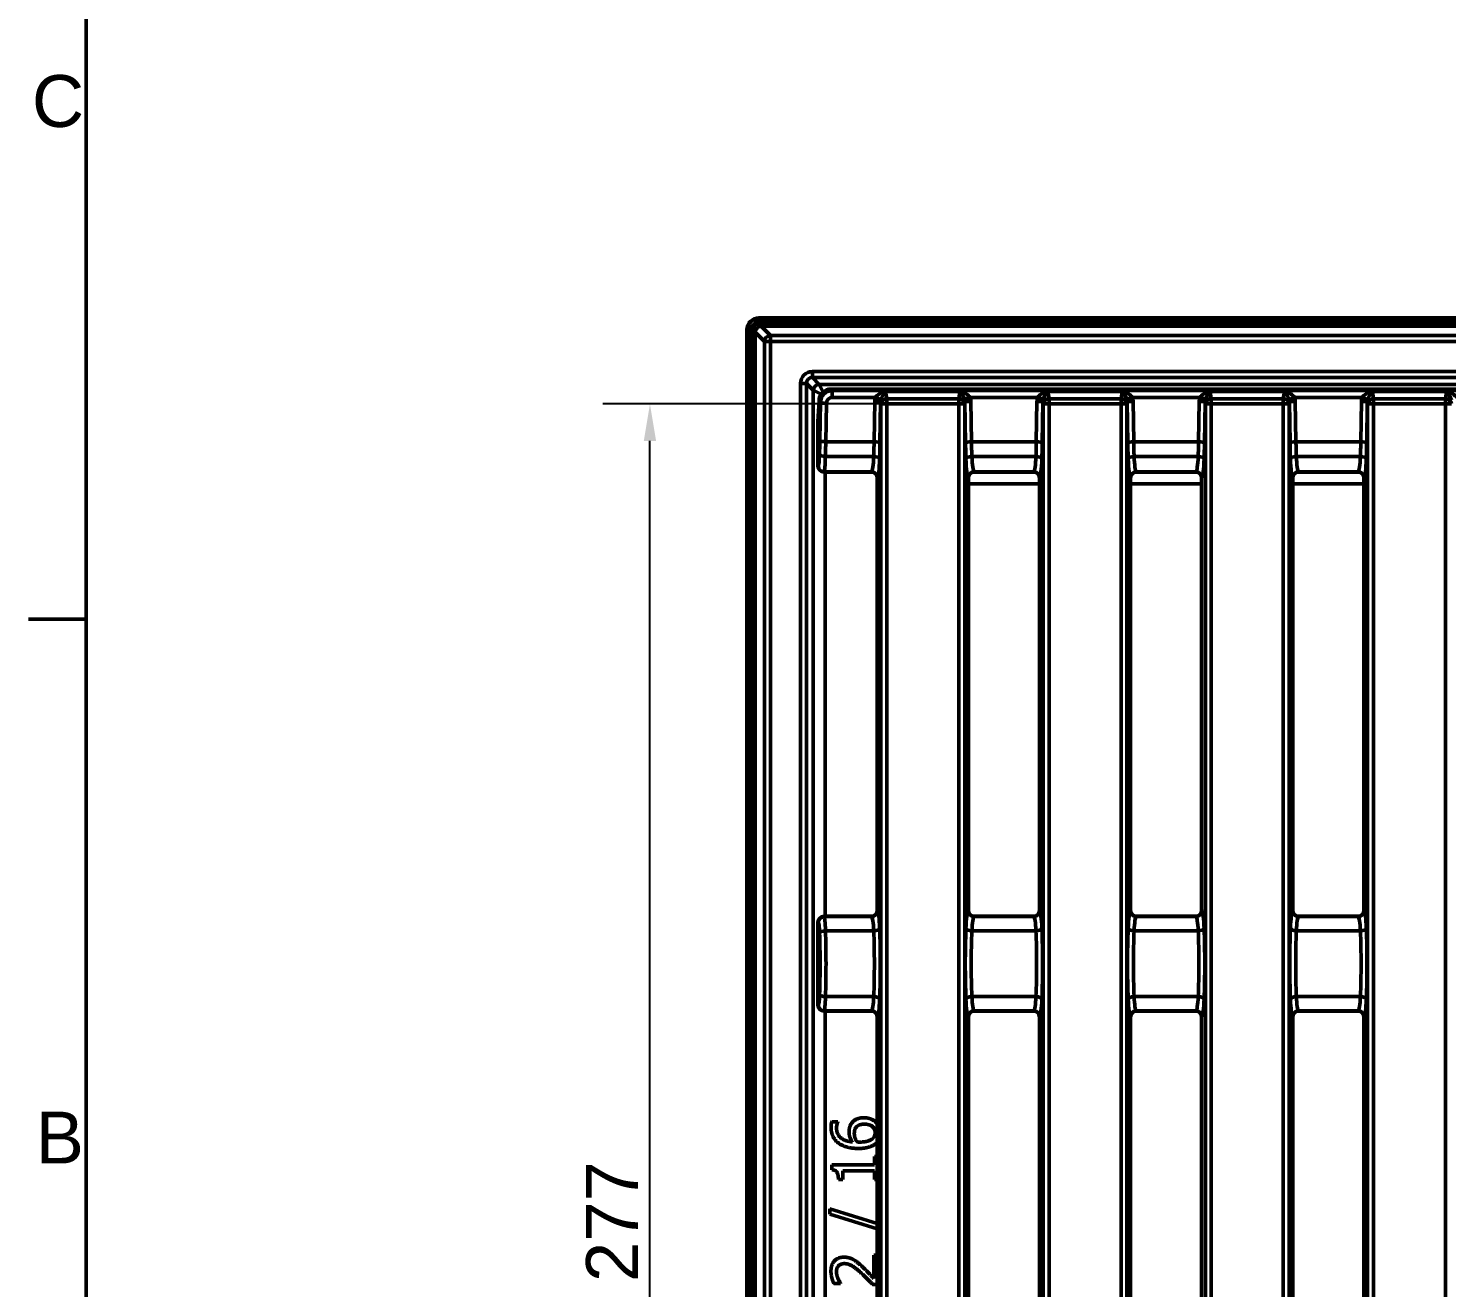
# Model space of a CAD drawing. Header units: millimetres. Extents: x 0 to 1485, y 0 to 1050.
# Drawn here: x 15.3 to 254.8, y 237.2 to 449.7 of the extents above; entities that cross this region are included whole.
import ezdxf

# ---------------------------------------------------------------- set-up
doc = ezdxf.new("R2010")
doc.units = ezdxf.units.MM
doc.header["$LTSCALE"] = 2.5
doc.layers.get('0').update_dxf_attribs({"lineweight": 50})
doc.layers.get('Defpoints').update_dxf_attribs({"lineweight": 50})
for name, color, linetype, lineweight in [('Bemaßungen(DIN)', 7, 'Continuous', 50), ('Rahmen_0', 7, 'Continuous', 50), ('Rahmen_2', 7, 'Continuous', 50), ('Sichtbare Kanten(DIN)', 7, 'Continuous', 50), ('Sichtbare tangentiale Kanten(DIN)', 7, 'Continuous', 50)]:
    doc.layers.add(name, color=color, linetype=linetype, lineweight=lineweight)
doc.styles.add('Aktuell-DINNach Layer', font='arial.ttf')
doc.styles.add('STANDARD-BSI~0', font='arial.ttf')
doc.dimstyles.new('STANDARD-DIN', dxfattribs={"dimscale": 2.5, "dimtxt": 3.5, "dimasz": 2.5, "dimexe": 3.175, "dimexo": 0, "dimgap": 0.8, "dimtad": 1, "dimrnd": 1e-08, "dimtxsty": 'STANDARD-BSI~0', "dimcen": 0.09, "dimdle": 10, "dimclrd": 7, "dimclre": 7, "dimclrt": 7, "dimadec": 0, "dimazin": 2, "dimtfac": 1, "dimtmove": 0, "dimatfit": 3, "dimfxl": 1, "dimtolj": 1, "dimtzin": 0, "dimlwd": 25, "dimlwe": 25, "dimarcsym": 0})

# ---------------------------------------------------------------- blocks, each defined once
blk = doc.blocks.new('Ränder Standardrahmen')
at = {"layer": 'Rahmen_0'}
blk.add_line((10, 140), (6.1, 140), dxfattribs=at)
at = {"layer": 'Rahmen_0', "flags": 128}
blk.add_lwpolyline([(10, 10), (10, 410), (584, 410), (584, 10), (10, 10)], dxfattribs=at)
at = {"layer": 'Rahmen_2', "char_height": 3.5, "attachment_point": 7, "style": 'Aktuell-DINNach Layer'}
for s, insert in [('C', (6.339, 173.191)), ('B', (6.594, 103.25))]:
    blk.add_mtext(s, dxfattribs=dict(at, insert=insert))
blk = doc.blocks.new('*D23')
at = {"layer": 'Bemaßungen(DIN)', "color": 7, "linetype": 'Continuous', "lineweight": 25, "transparency": 16777216}
for p, q in [((160.23, 386.34), (112.29, 386.34)), ((120.23, 115.6), (120.23, 380.09)), ((160.23, 109.35), (112.29, 109.35))]:
    blk.add_line(p, q, dxfattribs=at)
at = {"layer": 'Bemaßungen(DIN)', "color": 7, "linetype": 'Continuous', "transparency": 16777216}
for points in [[(119.19, 380.09), (121.27, 380.09), (120.23, 386.34)], [(119.19, 115.6), (121.27, 115.6), (120.23, 109.35)]]:
    blk.add_solid(points, dxfattribs=at)
at = {"layer": 'Defpoints', "color": 0, "linetype": 'Continuous', "transparency": 16777216}
for p in [(120.23, 386.34), (160.23, 386.34), (160.23, 109.35)]:
    blk.add_point(p, dxfattribs=at)
at = {"layer": 'Bemaßungen(DIN)', "color": 7, "linetype": 'Continuous', "lineweight": 25, "transparency": 16777216, "insert": (109.44, 238.11), "char_height": 8.75, "attachment_point": 1, "rotation": 90, "style": 'STANDARD-BSI~0'}
blk.add_mtext('\\A1;277', dxfattribs=at)

msp = doc.modelspace()

# ---------------------------------------------------------------- linework, layer by layer
at = {"layer": 'Sichtbare Kanten(DIN)'}
for p, q in [((440.614, 400.848), (138.612, 400.848)), ((136.613, 398.85), (136.613, 96.847)), ((280.541, 388.848), (150.78, 388.848)), ((148.788, 386.848), (148.613, 383.384)), ((148.788, 386.848), (148.788, 386.856)), ((148.613, 375.845), (148.613, 383.384)), ((157.617, 374.848), (149.609, 374.848)), ((158.613, 300.845), (158.613, 373.852)), ((174.013, 373.852), (174.013, 300.845)), ((185.017, 374.848), (175.009, 374.848)), ((186.013, 300.845), (186.013, 373.852)), ((201.413, 373.852), (201.413, 300.845)), ((212.417, 374.848), (202.409, 374.848)), ((213.413, 300.845), (213.413, 373.852)), ((228.813, 373.852), (228.813, 300.845)), ((239.817, 374.848), (229.809, 374.848)), ((240.813, 300.845), (240.813, 373.852)), ((174.013, 372.848), (186.013, 372.848)), ((201.413, 372.848), (213.413, 372.848)), ((228.813, 372.848), (240.813, 372.848)), ((157.617, 299.848), (149.609, 299.848)), ((185.017, 299.848), (175.009, 299.848)), ((212.417, 299.848), (202.409, 299.848)), ((239.817, 299.848), (229.809, 299.848)), ((148.613, 284.845), (148.613, 298.852)), ((157.617, 283.848), (149.609, 283.848)), ((158.613, 212.845), (158.613, 282.852)), ((174.013, 282.852), (174.013, 212.845)), ((185.017, 283.848), (175.009, 283.848)), ((186.013, 212.845), (186.013, 282.852)), ((201.413, 282.852), (201.413, 212.845)), ((212.417, 283.848), (202.409, 283.848)), ((213.413, 212.845), (213.413, 282.852)), ((228.813, 282.852), (228.813, 212.845)), ((239.817, 283.848), (229.809, 283.848)), ((240.813, 212.845), (240.813, 282.852)), ((150.93, 265.155), (151.961, 265.155)), ((151.961, 265.155), (151.961, 265.109)), ((158.152, 257.9), (158.152, 259.32)), ((158.152, 259.32), (158.613, 259.32)), ((150.943, 257.07), (150.943, 257.9)), ((150.943, 257.9), (158.152, 257.9)), ((152.791, 256.869), (152.791, 255.417)), ((158.152, 256.869), (152.791, 256.869)), ((158.152, 255.417), (158.152, 256.869)), ((152.791, 255.417), (152.058, 255.417)), ((158.613, 255.417), (158.152, 255.417)), ((150.613, 249.55), (150.613, 250.471)), ((150.613, 250.471), (158.613, 247.989)), ((158.613, 247.079), (150.613, 249.55)), ((158.042, 238.711), (158.042, 242.639)), ((158.042, 242.639), (158.613, 242.639)), ((152.422, 237.874), (151.281, 237.874)), ((152.422, 237.933), (152.422, 237.874)), ((158.613, 237.706), (157.835, 237.706))]:
    msp.add_line(p, q, dxfattribs=at)
for centre, major_axis, ratio, start_param, end_param in [((138.614, 398.847), (-1.416, 1.416), 0.9987828, 5.4983961, 7.0679745), ((150.795, 386.841), (-1.425, 1.425), 0.9924325, 5.5015852, 7.0647854), ((149.617, 375.852), (-0.712, -0.712), 0.9924325, 5.5015852, 7.0647854), ((157.609, 373.845), (0.712, 0.712), 0.9924325, 5.5015852, 7.0647854), ((175.017, 373.845), (-0.712, 0.712), 0.9924325, 5.5015852, 7.0647854), ((185.009, 373.845), (0.712, 0.712), 0.9924325, 5.5015852, 7.0647854), ((202.417, 373.845), (-0.712, 0.712), 0.9924325, 5.5015852, 7.0647854), ((212.409, 373.845), (0.712, 0.712), 0.9924325, 5.5015852, 7.0647854), ((229.817, 373.845), (-0.712, 0.712), 0.9924325, 5.5015852, 7.0647854), ((239.809, 373.845), (0.712, 0.712), 0.9924325, 5.5015852, 7.0647854), ((149.617, 298.845), (-0.712, 0.712), 0.9924325, 5.5015852, 7.0647854), ((157.609, 300.852), (0.712, -0.712), 0.9924325, 5.5015852, 7.0647854), ((175.017, 300.852), (-0.712, -0.712), 0.9924325, 5.5015852, 7.0647854), ((185.009, 300.852), (0.712, -0.712), 0.9924325, 5.5015852, 7.0647854), ((202.417, 300.852), (-0.712, -0.712), 0.9924325, 5.5015852, 7.0647854), ((212.409, 300.852), (0.712, -0.712), 0.9924325, 5.5015852, 7.0647854), ((229.817, 300.852), (-0.712, -0.712), 0.9924325, 5.5015852, 7.0647854), ((239.809, 300.852), (0.712, -0.712), 0.9924325, 5.5015852, 7.0647854), ((149.617, 284.852), (-0.712, -0.712), 0.9924325, 5.5015852, 7.0647854), ((157.609, 282.845), (0.712, 0.712), 0.9924325, 5.5015852, 7.0647854), ((175.017, 282.845), (-0.712, 0.712), 0.9924325, 5.5015852, 7.0647854), ((185.009, 282.845), (0.712, 0.712), 0.9924325, 5.5015852, 7.0647854), ((202.417, 282.845), (-0.712, 0.712), 0.9924325, 5.5015852, 7.0647854), ((212.409, 282.845), (0.712, 0.712), 0.9924325, 5.5015852, 7.0647854), ((229.817, 282.845), (-0.712, 0.712), 0.9924325, 5.5015852, 7.0647854), ((239.809, 282.845), (0.712, 0.712), 0.9924325, 5.5015852, 7.0647854)]:
    msp.add_ellipse(centre, major_axis=major_axis, ratio=ratio, start_param=start_param, end_param=end_param, dxfattribs=at)
for points in [[(150.82, 264.247), (150.82, 264.513), (150.872, 264.98), (150.93, 265.155)], [(152.11, 261.537), (151.501, 261.972), (150.82, 263.346), (150.82, 264.247)], [(151.961, 265.109), (151.883, 264.96), (151.747, 264.416), (151.747, 264.104)], [(151.747, 264.104), (151.747, 263.106), (153.096, 261.881), (154.418, 261.764)], [(153.861, 263.43), (153.861, 263.897), (154.049, 264.597), (154.334, 264.98)], [(154.334, 264.98), (154.665, 265.42), (155.689, 265.848), (156.376, 265.848)], [(155.028, 264.215), (154.859, 264.001), (154.749, 263.469), (154.749, 263.19)], [(156.422, 264.759), (155.929, 264.759), (155.261, 264.5), (155.028, 264.215)], [(156.376, 265.848), (156.992, 265.848), (158.036, 265.44), (158.386, 265.096)], [(158.263, 263.314), (158.263, 263.962), (157.342, 264.759), (156.422, 264.759)], [(158.386, 265.096), (158.509, 264.977), (158.613, 264.848)], [(155.456, 260.662), (154.412, 260.662), (152.733, 261.09), (152.11, 261.537)], [(154.418, 261.764), (154.152, 262.147), (153.861, 262.95), (153.861, 263.43)], [(154.749, 263.19), (154.749, 262.814), (154.976, 262.108), (155.19, 261.764)], [(155.19, 261.764), (155.306, 261.758), (155.527, 261.745), (155.695, 261.745)], [(158.412, 261.544), (157.977, 261.129), (156.519, 260.662), (155.456, 260.662)], [(155.695, 261.745), (156.525, 261.745), (157.543, 262.069), (157.809, 262.315)], [(157.809, 262.315), (158.062, 262.542), (158.263, 263.035), (158.263, 263.314)], [(158.613, 261.755), (158.52, 261.645), (158.412, 261.544)], [(152.058, 255.417), (152.058, 256.241), (151.592, 257.019), (150.943, 257.07)], [(150.801, 239.923), (150.801, 241.044), (151.987, 242.309), (152.999, 242.309)], [(152.999, 242.309), (153.472, 242.309), (154.263, 242.088), (154.6, 241.894)], [(151.281, 237.874), (151.118, 238.205), (150.801, 239.391), (150.801, 239.923)], [(152.052, 240.824), (151.89, 240.636), (151.728, 240.143), (151.728, 239.845)], [(151.728, 239.845), (151.728, 239.56), (151.87, 238.976), (151.981, 238.711)], [(153.057, 241.22), (152.72, 241.22), (152.214, 241.012), (152.052, 240.824)], [(155.909, 239.638), (154.905, 240.552), (153.699, 241.22), (153.057, 241.22)], [(154.6, 241.894), (154.95, 241.699), (155.637, 241.135), (155.968, 240.824)], [(157.835, 237.706), (157.336, 238.237), (156.409, 239.184), (155.909, 239.638)], [(155.968, 240.824), (156.519, 240.318), (157.699, 239.08), (158.042, 238.711)], [(151.981, 238.711), (152.071, 238.484), (152.331, 238.062), (152.422, 237.933)]]:
    msp.add_open_spline(points, degree=2, dxfattribs=at)
at = {"layer": 'Sichtbare tangentiale Kanten(DIN)'}
for p, q in [((138.569, 399.892), (138.288, 400.173)), ((138.697, 400.763), (138.612, 400.848)), ((138.697, 400.763), (138.697, 400.264)), ((440.529, 400.763), (138.697, 400.763)), ((138.697, 400.264), (440.529, 400.264)), ((136.613, 398.85), (136.698, 398.764)), ((136.698, 398.764), (137.198, 398.764)), ((136.698, 398.764), (136.698, 96.933)), ((137.198, 96.933), (137.198, 398.764)), ((137.288, 399.173), (137.569, 398.892)), ((137.517, 398.445), (137.517, 97.252)), ((138.017, 398.445), (137.517, 398.445)), ((138.017, 97.252), (138.017, 398.445)), ((138.017, 398.445), (139.579, 396.883)), ((440.21, 399.944), (139.016, 399.944)), ((139.016, 399.944), (139.016, 399.444)), ((139.016, 399.444), (440.21, 399.444)), ((140.578, 397.882), (139.016, 399.444)), ((438.647, 397.882), (140.578, 397.882)), ((140.578, 397.882), (140.578, 396.883)), ((140.578, 396.883), (139.579, 396.883)), ((139.579, 396.883), (139.579, 98.814)), ((140.578, 396.883), (438.647, 396.883)), ((140.578, 98.814), (140.578, 396.883)), ((147.661, 391.797), (285.529, 391.797)), ((147.661, 390.799), (147.661, 391.797)), ((147.661, 390.799), (283.531, 390.799)), ((148.822, 389.637), (147.661, 390.799)), ((145.664, 389.8), (145.664, 105.897)), ((145.664, 389.8), (146.662, 389.8)), ((146.662, 389.8), (147.824, 388.639)), ((146.662, 105.897), (146.662, 389.8)), ((147.824, 388.639), (149.136, 387.983)), ((147.824, 388.639), (147.824, 107.058)), ((149.464, 388.354), (148.822, 389.637)), ((277.244, 389.637), (148.822, 389.637)), ((151.035, 388.594), (150.78, 388.848)), ((279.76, 388.594), (151.035, 388.594)), ((151.035, 388.594), (151.035, 387.424)), ((172.587, 388.463), (160.039, 388.463)), ((160.229, 387.208), (160.039, 388.463)), ((172.587, 388.463), (172.397, 387.208)), ((199.987, 388.463), (187.439, 388.463)), ((187.629, 387.208), (187.439, 388.463)), ((199.987, 388.463), (199.797, 387.208)), ((227.387, 388.463), (214.839, 388.463)), ((215.029, 387.208), (214.839, 388.463)), ((227.387, 388.463), (227.197, 387.208)), ((254.787, 388.463), (242.239, 388.463)), ((242.429, 387.208), (242.239, 388.463)), ((254.787, 388.463), (254.597, 387.208)), ((148.788, 386.856), (149.027, 386.616)), ((149.027, 386.616), (148.927, 380.133)), ((149.924, 379.959), (150.024, 386.443)), ((158.296, 387.424), (151.035, 387.424)), ((158.194, 386.798), (158.088, 379.959)), ((159.085, 379.785), (159.19, 386.624)), ((159.19, 386.624), (159.233, 386.342)), ((160.229, 386.342), (159.233, 386.342)), ((159.233, 386.342), (159.233, 109.355)), ((172.397, 387.208), (160.229, 387.208)), ((160.229, 386.342), (160.229, 387.208)), ((160.229, 386.342), (172.397, 386.342)), ((160.229, 109.355), (160.229, 386.342)), ((172.397, 387.208), (172.397, 386.342)), ((173.393, 386.342), (172.397, 386.342)), ((172.397, 386.342), (172.397, 109.355)), ((173.393, 386.342), (173.436, 386.624)), ((173.393, 109.355), (173.393, 386.342)), ((173.436, 386.624), (173.541, 379.785)), ((185.696, 387.424), (174.329, 387.424)), ((174.537, 379.959), (174.432, 386.798)), ((185.594, 386.798), (185.488, 379.959)), ((186.485, 379.785), (186.59, 386.624)), ((186.59, 386.624), (186.633, 386.342)), ((186.633, 386.342), (186.633, 109.355)), ((187.629, 386.342), (186.633, 386.342)), ((199.797, 387.208), (187.629, 387.208)), ((187.629, 386.342), (187.629, 387.208)), ((187.629, 109.355), (187.629, 386.342)), ((187.629, 386.342), (199.797, 386.342)), ((199.797, 387.208), (199.797, 386.342)), ((199.797, 386.342), (199.797, 109.355)), ((200.793, 386.342), (199.797, 386.342)), ((200.793, 386.342), (200.836, 386.624)), ((200.793, 109.355), (200.793, 386.342)), ((200.836, 386.624), (200.941, 379.785)), ((213.096, 387.424), (201.729, 387.424)), ((201.937, 379.959), (201.832, 386.798)), ((212.994, 386.798), (212.888, 379.959)), ((213.885, 379.785), (213.99, 386.624)), ((213.99, 386.624), (214.033, 386.342)), ((214.033, 386.342), (214.033, 109.355)), ((215.029, 386.342), (214.033, 386.342)), ((227.197, 387.208), (215.029, 387.208)), ((215.029, 386.342), (215.029, 387.208)), ((215.029, 109.355), (215.029, 386.342)), ((215.029, 386.342), (227.197, 386.342)), ((227.197, 387.208), (227.197, 386.342)), ((227.197, 386.342), (227.197, 109.355)), ((228.193, 386.342), (227.197, 386.342)), ((228.193, 386.342), (228.236, 386.624)), ((228.193, 109.355), (228.193, 386.342)), ((228.236, 386.624), (228.341, 379.785)), ((240.496, 387.424), (229.129, 387.424)), ((229.337, 379.959), (229.232, 386.798)), ((240.394, 386.798), (240.288, 379.959)), ((241.285, 379.785), (241.39, 386.624)), ((241.39, 386.624), (241.433, 386.342)), ((241.433, 386.342), (241.433, 109.355)), ((242.429, 386.342), (241.433, 386.342)), ((254.597, 387.208), (242.429, 387.208)), ((242.429, 386.342), (242.429, 387.208)), ((242.429, 109.355), (242.429, 386.342)), ((242.429, 386.342), (254.597, 386.342)), ((254.597, 387.208), (254.597, 386.342)), ((254.597, 386.342), (254.597, 109.355)), ((255.593, 386.342), (254.597, 386.342)), ((158.088, 379.959), (149.924, 379.959)), ((185.488, 379.959), (174.537, 379.959)), ((212.888, 379.959), (201.937, 379.959)), ((240.288, 379.959), (229.337, 379.959)), ((158.024, 377.461), (149.868, 377.461)), ((185.424, 377.461), (174.601, 377.461)), ((212.824, 377.461), (202.001, 377.461)), ((240.224, 377.461), (229.401, 377.461)), ((148.649, 375.881), (148.613, 375.845)), ((149.609, 374.848), (149.645, 374.885)), ((149.645, 374.885), (157.653, 374.885)), ((149.821, 299.848), (149.821, 374.848)), ((157.653, 374.885), (157.617, 374.848)), ((158.613, 373.852), (158.649, 373.889)), ((173.976, 373.889), (174.013, 373.852)), ((174.973, 374.885), (185.053, 374.885)), ((175.009, 374.848), (174.973, 374.885)), ((185.053, 374.885), (185.017, 374.848)), ((186.013, 373.852), (186.049, 373.889)), ((201.376, 373.889), (201.413, 373.852)), ((202.373, 374.885), (212.453, 374.885)), ((202.409, 374.848), (202.373, 374.885)), ((212.453, 374.885), (212.417, 374.848)), ((213.413, 373.852), (213.449, 373.889)), ((228.776, 373.889), (228.813, 373.852)), ((229.773, 374.885), (239.853, 374.885)), ((229.809, 374.848), (229.773, 374.885)), ((239.853, 374.885), (239.817, 374.848)), ((240.813, 373.852), (240.849, 373.889)), ((149.655, 299.802), (149.609, 299.848)), ((157.663, 299.802), (149.655, 299.802)), ((157.617, 299.848), (157.663, 299.802)), ((158.659, 300.798), (158.613, 300.845)), ((174.013, 300.845), (173.967, 300.798)), ((174.963, 299.802), (175.009, 299.848)), ((185.063, 299.802), (174.963, 299.802)), ((185.017, 299.848), (185.063, 299.802)), ((186.059, 300.798), (186.013, 300.845)), ((201.413, 300.845), (201.367, 300.798)), ((202.363, 299.802), (202.409, 299.848)), ((212.463, 299.802), (202.363, 299.802)), ((212.417, 299.848), (212.463, 299.802)), ((213.459, 300.798), (213.413, 300.845)), ((228.813, 300.845), (228.767, 300.798)), ((229.763, 299.802), (229.809, 299.848)), ((239.863, 299.802), (229.763, 299.802)), ((239.817, 299.848), (239.863, 299.802)), ((240.859, 300.798), (240.813, 300.845)), ((148.613, 298.852), (148.659, 298.806)), ((149.873, 297.405), (158.026, 297.405)), ((174.599, 297.405), (185.426, 297.405)), ((201.999, 297.405), (212.826, 297.405)), ((229.399, 297.405), (240.226, 297.405)), ((158.026, 286.292), (149.873, 286.292)), ((185.426, 286.292), (174.599, 286.292)), ((212.826, 286.292), (201.999, 286.292)), ((240.226, 286.292), (229.399, 286.292)), ((148.659, 284.891), (148.613, 284.845)), ((149.609, 283.848), (149.655, 283.894)), ((149.655, 283.894), (157.663, 283.894)), ((149.821, 211.848), (149.821, 283.848)), ((157.663, 283.894), (157.617, 283.848)), ((158.613, 282.852), (158.659, 282.898)), ((173.967, 282.898), (174.013, 282.852)), ((174.963, 283.894), (185.063, 283.894)), ((175.009, 283.848), (174.963, 283.894)), ((185.063, 283.894), (185.017, 283.848)), ((186.013, 282.852), (186.059, 282.898)), ((201.367, 282.898), (201.413, 282.852)), ((202.363, 283.894), (212.463, 283.894)), ((202.409, 283.848), (202.363, 283.894)), ((212.463, 283.894), (212.417, 283.848)), ((213.413, 282.852), (213.459, 282.898)), ((228.767, 282.898), (228.813, 282.852)), ((229.763, 283.894), (239.863, 283.894)), ((229.809, 283.848), (229.763, 283.894)), ((239.863, 283.894), (239.817, 283.848)), ((240.813, 282.852), (240.859, 282.898))]:
    msp.add_line(p, q, dxfattribs=at)
for centre, major_axis, ratio, start_param, end_param in [((138.678, 398.784), (-1.414, -1.414), 0.9830815, 4.3510219, 5.0737561), ((138.678, 398.784), (1.414, 1.414), 0.6726723, 1.2094292, 1.9321635), ((138.719, 398.742), (-0.78, 1.869), 0.9856199, 5.8933316, 6.3167536), ((138.288, 399.673), (-0.421, 0.907), 0.236339, 5.183037, 6.2356826), ((138.719, 399.242), (-0.411, 0.94), 0.9707671, 5.8815192, 6.3049413), ((138.719, 398.742), (-1.869, 0.78), 0.9856199, 6.249617, 6.6730391), ((137.788, 399.173), (-0.907, 0.421), 0.236339, 0.0475027, 1.1001483), ((138.219, 398.742), (-0.94, 0.411), 0.9707671, 6.2614293, 6.6848514), ((139.56, 398.401), (-1.88, 0.823), 0.9707671, 0.1758668, 0.4016661), ((137.069, 398.892), (0.973, -0.229), 0.1312655, 0.0421951, 1.0625193), ((139.06, 398.401), (-0.96, 0.434), 0.9421931, 0.1777534, 0.4035527), ((139.06, 397.901), (-0.823, 1.88), 0.9707671, 5.8815192, 6.1073185), ((138.569, 400.392), (0.229, -0.973), 0.1312655, 5.2206661, 6.2409902), ((139.06, 398.401), (-0.434, 0.96), 0.9421931, 5.8796326, 6.1054319), ((140.578, 396.883), (-0.707, -0.707), 0.9987828, 3.9275998, 5.4971782), ((147.667, 389.795), (-1.418, 1.418), 0.9972647, 5.4991567, 7.0672139), ((147.667, 389.795), (-0.713, 0.713), 0.9918461, 5.4991567, 7.0672139), ((148.822, 388.639), (-0.707, -0.707), 0.9972647, 3.9283603, 5.4964176), ((151.027, 386.609), (1.851, 0.765), 0.9892538, 1.1790341, 2.7422343), ((160.039, 387.597), (-1.835, -0.619), 0.4281472, 4.5690668, 5.7907972), ((160.039, 387.597), (0.737, 1.269), 0.3444634, 1.0353845, 2.257115), ((172.587, 387.597), (1.835, -0.619), 0.4281472, 0.4923881, 1.7141186), ((172.587, 387.597), (0.737, -1.269), 0.3444634, 0.8844777, 2.1062081), ((187.439, 387.597), (-1.835, -0.619), 0.4281472, 4.5690668, 5.7907972), ((187.439, 387.597), (0.737, 1.269), 0.3444634, 1.0353845, 2.257115), ((199.987, 387.597), (1.835, -0.619), 0.4281472, 0.4923881, 1.7141186), ((199.987, 387.597), (0.737, -1.269), 0.3444634, 0.8844777, 2.1062081), ((214.839, 387.597), (-1.835, -0.619), 0.4281472, 4.5690668, 5.7907972), ((214.839, 387.597), (0.737, 1.269), 0.3444634, 1.0353845, 2.257115), ((227.387, 387.597), (1.835, -0.619), 0.4281472, 0.4923881, 1.7141186), ((227.387, 387.597), (0.737, -1.269), 0.3444634, 0.8844777, 2.1062081), ((242.239, 387.597), (-1.835, -0.619), 0.4281472, 4.5690668, 5.7907972), ((242.239, 387.597), (0.737, 1.269), 0.3444634, 1.0353845, 2.257115), ((254.787, 387.597), (1.835, -0.619), 0.4281472, 0.4923881, 1.7141186), ((254.787, 387.597), (0.737, -1.269), 0.3444634, 0.8844777, 2.1062081), ((150.024, 386.616), (-1, 0.015), 0.1736281, 0.0886159, 1.5734748), ((151.027, 386.435), (-0.978, -0.229), 0.9830552, 4.4782712, 6.0414713), ((160.2, 386.707), (-0.583, 2.021), 0.9497131, 0.9542681, 1.2597422), ((158.194, 386.624), (1, -0.015), 0.1736281, 0.0886159, 1.5734748), ((158.296, 387.25), (0.952, -0.306), 0.1655261, 0.2379853, 1.6240417), ((160.2, 386.533), (-0.249, 1.214), 0.8062613, 1.0269143, 1.3323885), ((160.229, 386.342), (-0.989, -0.15), 0.8635503, 4.5822704, 6.1094751), ((172.397, 386.342), (0.989, -0.15), 0.8635503, 0.1737103, 1.7009149), ((174.329, 387.25), (-0.952, -0.306), 0.1655261, 4.6591436, 6.0452), ((172.426, 386.533), (0.249, 1.214), 0.8062613, 4.9507968, 5.256271), ((174.432, 386.624), (-1, -0.015), 0.1736281, 4.7097105, 6.1945694), ((172.426, 386.707), (0.583, 2.021), 0.9497131, 5.0234431, 5.3289173), ((187.6, 386.707), (-0.583, 2.021), 0.9497131, 0.9542681, 1.2597422), ((185.594, 386.624), (1, -0.015), 0.1736281, 0.0886159, 1.5734748), ((185.696, 387.25), (0.952, -0.306), 0.1655261, 0.2379853, 1.6240417), ((187.6, 386.533), (-0.249, 1.214), 0.8062613, 1.0269143, 1.3323885), ((187.629, 386.342), (-0.989, -0.15), 0.8635503, 4.5822704, 6.1094751), ((199.797, 386.342), (0.989, -0.15), 0.8635503, 0.1737103, 1.7009149), ((201.729, 387.25), (-0.952, -0.306), 0.1655261, 4.6591436, 6.0452), ((199.826, 386.533), (0.249, 1.214), 0.8062613, 4.9507968, 5.256271), ((201.832, 386.624), (-1, -0.015), 0.1736281, 4.7097105, 6.1945694), ((199.826, 386.707), (0.583, 2.021), 0.9497131, 5.0234431, 5.3289173), ((215, 386.707), (-0.583, 2.021), 0.9497131, 0.9542681, 1.2597422), ((212.994, 386.624), (1, -0.015), 0.1736281, 0.0886159, 1.5734748), ((213.096, 387.25), (0.952, -0.306), 0.1655261, 0.2379853, 1.6240417), ((215, 386.533), (-0.249, 1.214), 0.8062613, 1.0269143, 1.3323885), ((215.029, 386.342), (-0.989, -0.15), 0.8635503, 4.5822704, 6.1094751), ((227.197, 386.342), (0.989, -0.15), 0.8635503, 0.1737103, 1.7009149), ((229.129, 387.25), (-0.952, -0.306), 0.1655261, 4.6591436, 6.0452), ((227.226, 386.533), (0.249, 1.214), 0.8062613, 4.9507968, 5.256271), ((229.232, 386.624), (-1, -0.015), 0.1736281, 4.7097105, 6.1945694), ((227.226, 386.707), (0.583, 2.021), 0.9497131, 5.0234431, 5.3289173), ((242.4, 386.707), (-0.583, 2.021), 0.9497131, 0.9542681, 1.2597422), ((240.394, 386.624), (1, -0.015), 0.1736281, 0.0886159, 1.5734748), ((240.496, 387.25), (0.952, -0.306), 0.1655261, 0.2379853, 1.6240417), ((242.4, 386.533), (-0.249, 1.214), 0.8062613, 1.0269143, 1.3323885), ((242.429, 386.342), (-0.989, -0.15), 0.8635503, 4.5822704, 6.1094751), ((254.597, 386.342), (0.989, -0.15), 0.8635503, 0.1737103, 1.7009149), ((147.807, 382.39), (0, -13), 0.0874887, 1.2110418, 1.3962634), ((149.924, 380.133), (-1, 0.015), 0.1736281, 0.0886159, 1.5734748), ((148.804, 382.39), (0, 14), 0.0812395, 4.3526344, 4.5378561), ((156.796, 382.39), (0, -14), 0.0937379, 1.2110418, 1.3962634), ((158.088, 379.785), (1, -0.015), 0.1736281, 0.0886159, 1.5734748), ((157.792, 382.39), (0, 15), 0.0874887, 4.3526344, 4.5378561), ((174.537, 379.785), (-1, -0.015), 0.1736281, 4.7097105, 6.1945694), ((174.833, 382.39), (0, -15), 0.0874887, 4.8869219, 5.0721435), ((175.83, 382.39), (0, 14), 0.0937379, 1.7453293, 1.9305509), ((184.196, 382.39), (0, -14), 0.0937379, 1.2110418, 1.3962634), ((185.488, 379.785), (1, -0.015), 0.1736281, 0.0886159, 1.5734748), ((185.192, 382.39), (0, 15), 0.0874887, 4.3526344, 4.5378561), ((201.937, 379.785), (-1, -0.015), 0.1736281, 4.7097105, 6.1945694), ((202.233, 382.39), (0, -15), 0.0874887, 4.8869219, 5.0721435), ((203.23, 382.39), (0, 14), 0.0937379, 1.7453293, 1.9305509), ((211.596, 382.39), (0, -14), 0.0937379, 1.2110418, 1.3962634), ((212.888, 379.785), (1, -0.015), 0.1736281, 0.0886159, 1.5734748), ((212.592, 382.39), (0, 15), 0.0874887, 4.3526344, 4.5378561), ((229.337, 379.785), (-1, -0.015), 0.1736281, 4.7097105, 6.1945694), ((229.633, 382.39), (0, -15), 0.0874887, 4.8869219, 5.0721435), ((230.63, 382.39), (0, 14), 0.0937379, 1.7453293, 1.9305509), ((238.996, 382.39), (0, -14), 0.0937379, 1.2110418, 1.3962634), ((240.288, 379.785), (1, -0.015), 0.1736281, 0.0886159, 1.5734748), ((239.992, 382.39), (0, 15), 0.0874887, 4.3526344, 4.5378561), ((148.626, 378.869), (0, -3), 0.0874887, 0.0872665, 1.2110418), ((149.868, 377.813), (-0.999, 0.033), 0.3518777, 0.0932456, 1.5823749), ((149.622, 378.869), (0, 4), 0.0656165, 3.2288591, 4.3526344), ((157.615, 378.869), (0, -4), 0.1093608, 0.0872665, 1.2110418), ((158.024, 377.109), (0.999, -0.033), 0.3518777, 0.0932456, 1.5823749), ((158.611, 378.869), (0, 5), 0.0874887, 3.2288591, 4.3526344), ((174.601, 377.109), (-0.999, -0.033), 0.3518777, 4.7008104, 6.1899397), ((174.015, 378.869), (0, -5), 0.0874887, 5.0721435, 6.1959188), ((175.011, 378.869), (0, 4), 0.1093608, 1.9305509, 3.0543262), ((185.015, 378.869), (0, -4), 0.1093608, 0.0872665, 1.2110418), ((185.424, 377.109), (0.999, -0.033), 0.3518777, 0.0932456, 1.5823749), ((186.011, 378.869), (0, 5), 0.0874887, 3.2288591, 4.3526344), ((202.001, 377.109), (-0.999, -0.033), 0.3518777, 4.7008104, 6.1899397), ((201.415, 378.869), (0, -5), 0.0874887, 5.0721435, 6.1959188), ((202.411, 378.869), (0, 4), 0.1093608, 1.9305509, 3.0543262), ((212.415, 378.869), (0, -4), 0.1093608, 0.0872665, 1.2110418), ((212.824, 377.109), (0.999, -0.033), 0.3518777, 0.0932456, 1.5823749), ((213.411, 378.869), (0, 5), 0.0874887, 3.2288591, 4.3526344), ((229.401, 377.109), (-0.999, -0.033), 0.3518777, 4.7008104, 6.1899397), ((228.815, 378.869), (0, -5), 0.0874887, 5.0721435, 6.1959188), ((229.811, 378.869), (0, 4), 0.1093608, 1.9305509, 3.0543262), ((239.815, 378.869), (0, -4), 0.1093608, 0.0872665, 1.2110418), ((240.224, 377.109), (0.999, -0.033), 0.3518777, 0.0932456, 1.5823749), ((240.811, 378.869), (0, 5), 0.0874887, 3.2288591, 4.3526344), ((149.645, 375.881), (-0.707, 0.707), 0.9924325, 0.7891963, 2.3523964), ((157.653, 373.889), (-0.707, 0.707), 0.9924325, 3.9307889, 5.493989), ((174.973, 373.889), (0.707, 0.707), 0.9924325, 0.7891963, 2.3523964), ((185.053, 373.889), (-0.707, 0.707), 0.9924325, 3.9307889, 5.493989), ((202.373, 373.889), (0.707, 0.707), 0.9924325, 0.7891963, 2.3523964), ((212.453, 373.889), (-0.707, 0.707), 0.9924325, 3.9307889, 5.493989), ((229.773, 373.889), (0.707, 0.707), 0.9924325, 0.7891963, 2.3523964), ((239.853, 373.889), (-0.707, 0.707), 0.9924325, 3.9307889, 5.493989), ((149.655, 298.806), (0.707, 0.707), 0.9924325, 0.7891963, 2.3523964), ((149.632, 295.817), (0, 4), 0.0656165, 5.1205365, 6.1959188), ((157.663, 300.798), (-0.707, -0.707), 0.9924325, 0.7891963, 2.3523964), ((157.625, 295.817), (0, -4), 0.1093608, 1.9789439, 3.0543262), ((158.621, 295.817), (0, 5), 0.0874887, 5.1205365, 6.1959188), ((174.005, 295.817), (0, -5), 0.0874887, 3.2288591, 4.3042414), ((174.963, 300.798), (0.707, -0.707), 0.9924325, 3.9307889, 5.493989), ((175.001, 295.817), (0, 4), 0.1093608, 0.0872665, 1.1626488), ((185.063, 300.798), (-0.707, -0.707), 0.9924325, 0.7891963, 2.3523964), ((185.025, 295.817), (0, -4), 0.1093608, 1.9789439, 3.0543262), ((186.021, 295.817), (0, 5), 0.0874887, 5.1205365, 6.1959188), ((201.405, 295.817), (0, -5), 0.0874887, 3.2288591, 4.3042414), ((202.363, 300.798), (0.707, -0.707), 0.9924325, 3.9307889, 5.493989), ((202.401, 295.817), (0, 4), 0.1093608, 0.0872665, 1.1626488), ((212.463, 300.798), (-0.707, -0.707), 0.9924325, 0.7891963, 2.3523964), ((212.425, 295.817), (0, -4), 0.1093608, 1.9789439, 3.0543262), ((213.421, 295.817), (0, 5), 0.0874887, 5.1205365, 6.1959188), ((228.805, 295.817), (0, -5), 0.0874887, 3.2288591, 4.3042414), ((229.763, 300.798), (0.707, -0.707), 0.9924325, 3.9307889, 5.493989), ((229.801, 295.817), (0, 4), 0.1093608, 0.0872665, 1.1626488), ((239.863, 300.798), (-0.707, -0.707), 0.9924325, 0.7891963, 2.3523964), ((239.825, 295.817), (0, -4), 0.1093608, 1.9789439, 3.0543262), ((240.821, 295.817), (0, 5), 0.0874887, 5.1205365, 6.1959188), ((148.636, 295.817), (0, -3), 0.0874887, 1.9789439, 3.0543262), ((149.873, 297.008), (-0.999, -0.038), 0.3966706, 4.697383, 6.1880971), ((148.829, 291.848), (0, 14), 0.0812395, 4.3042414, 5.1205365), ((158.026, 297.802), (0.999, 0.038), 0.3966706, 4.697383, 6.1880971), ((156.822, 291.848), (0, -14), 0.0937379, 1.1626488, 1.9789439), ((157.818, 291.848), (0, 15), 0.0874887, 4.3042414, 5.1205365), ((174.808, 291.848), (0, -15), 0.0874887, 4.3042414, 5.1205365), ((174.599, 297.802), (-0.999, 0.038), 0.3966706, 0.0950882, 1.5858024), ((175.804, 291.848), (0, 14), 0.0937379, 1.1626488, 1.9789439), ((185.426, 297.802), (0.999, 0.038), 0.3966706, 4.697383, 6.1880971), ((184.222, 291.848), (0, -14), 0.0937379, 1.1626488, 1.9789439), ((185.218, 291.848), (0, 15), 0.0874887, 4.3042414, 5.1205365), ((202.208, 291.848), (0, -15), 0.0874887, 4.3042414, 5.1205365), ((201.999, 297.802), (-0.999, 0.038), 0.3966706, 0.0950882, 1.5858024), ((203.204, 291.848), (0, 14), 0.0937379, 1.1626488, 1.9789439), ((212.826, 297.802), (0.999, 0.038), 0.3966706, 4.697383, 6.1880971), ((211.622, 291.848), (0, -14), 0.0937379, 1.1626488, 1.9789439), ((212.618, 291.848), (0, 15), 0.0874887, 4.3042414, 5.1205365), ((229.608, 291.848), (0, -15), 0.0874887, 4.3042414, 5.1205365), ((229.399, 297.802), (-0.999, 0.038), 0.3966706, 0.0950882, 1.5858024), ((230.604, 291.848), (0, 14), 0.0937379, 1.1626488, 1.9789439), ((240.226, 297.802), (0.999, 0.038), 0.3966706, 4.697383, 6.1880971), ((239.022, 291.848), (0, -14), 0.0937379, 1.1626488, 1.9789439), ((240.018, 291.848), (0, 15), 0.0874887, 4.3042414, 5.1205365), ((147.833, 291.848), (0, -13), 0.0874887, 1.1626488, 1.9789439), ((148.636, 287.879), (0, -3), 0.0874887, 0.0872665, 1.1626488), ((149.873, 286.689), (-0.999, 0.038), 0.3966706, 0.0950882, 1.5858024), ((149.632, 287.879), (0, 4), 0.0656165, 3.2288591, 4.3042414), ((157.625, 287.879), (0, -4), 0.1093608, 0.0872665, 1.1626488), ((158.026, 285.895), (0.999, -0.038), 0.3966706, 0.0950882, 1.5858024), ((158.621, 287.879), (0, 5), 0.0874887, 3.2288591, 4.3042414), ((174.599, 285.895), (-0.999, -0.038), 0.3966706, 4.697383, 6.1880971), ((174.005, 287.879), (0, -5), 0.0874887, 5.1205365, 6.1959188), ((175.001, 287.879), (0, 4), 0.1093608, 1.9789439, 3.0543262), ((185.025, 287.879), (0, -4), 0.1093608, 0.0872665, 1.1626488), ((185.426, 285.895), (0.999, -0.038), 0.3966706, 0.0950882, 1.5858024), ((186.021, 287.879), (0, 5), 0.0874887, 3.2288591, 4.3042414), ((201.999, 285.895), (-0.999, -0.038), 0.3966706, 4.697383, 6.1880971), ((201.405, 287.879), (0, -5), 0.0874887, 5.1205365, 6.1959188), ((202.401, 287.879), (0, 4), 0.1093608, 1.9789439, 3.0543262), ((212.425, 287.879), (0, -4), 0.1093608, 0.0872665, 1.1626488), ((212.826, 285.895), (0.999, -0.038), 0.3966706, 0.0950882, 1.5858024), ((213.421, 287.879), (0, 5), 0.0874887, 3.2288591, 4.3042414), ((229.399, 285.895), (-0.999, -0.038), 0.3966706, 4.697383, 6.1880971), ((228.805, 287.879), (0, -5), 0.0874887, 5.1205365, 6.1959188), ((229.801, 287.879), (0, 4), 0.1093608, 1.9789439, 3.0543262), ((239.825, 287.879), (0, -4), 0.1093608, 0.0872665, 1.1626488), ((240.226, 285.895), (0.999, -0.038), 0.3966706, 0.0950882, 1.5858024), ((240.821, 287.879), (0, 5), 0.0874887, 3.2288591, 4.3042414), ((149.655, 284.891), (0.707, -0.707), 0.9924325, 3.9307889, 5.493989), ((157.663, 282.898), (-0.707, 0.707), 0.9924325, 3.9307889, 5.493989), ((174.963, 282.898), (0.707, 0.707), 0.9924325, 0.7891963, 2.3523964), ((185.063, 282.898), (-0.707, 0.707), 0.9924325, 3.9307889, 5.493989), ((202.363, 282.898), (0.707, 0.707), 0.9924325, 0.7891963, 2.3523964), ((212.463, 282.898), (-0.707, 0.707), 0.9924325, 3.9307889, 5.493989), ((229.763, 282.898), (0.707, 0.707), 0.9924325, 0.7891963, 2.3523964), ((239.863, 282.898), (-0.707, 0.707), 0.9924325, 3.9307889, 5.493989)]:
    msp.add_ellipse(centre, major_axis=major_axis, ratio=ratio, start_param=start_param, end_param=end_param, dxfattribs=at)
for points, knots in [([(138.569, 399.892), (138.361, 399.876), (138.171, 399.811), (137.856, 399.596), (137.733, 399.444), (137.609, 399.149), (137.579, 399.024), (137.569, 398.892)], [0, 0, 0, 0, 0.08459305, 0.08459305, 0.17048051, 0.17048051, 0.22416016, 0.22416016, 0.22416016, 0.22416016]), ([(138.043, 398.668), (138.064, 398.754), (138.096, 398.838), (138.207, 399.041), (138.303, 399.152), (138.528, 399.324), (138.657, 399.386), (138.793, 399.418)], [-0.22416016, -0.22416016, -0.22416016, -0.22416016, -0.17048051, -0.17048051, -0.08459305, -0.08459305, 0, 0, 0, 0])]:
    msp.add_open_spline(points, degree=3, knots=knots, dxfattribs=at)

# ---------------------------------------------------------------- block references
at = {"xscale": 2.5, "yscale": 2.5, "zscale": 2.5}
msp.add_blockref('Ränder Standardrahmen', (0, 0), dxfattribs=at)

# ---------------------------------------------------------------- dimensions: what is measured, and where the dimension line sits
at = {"layer": 'Bemaßungen(DIN)', "color": 250, "linetype": 'Continuous', "lineweight": 25}
dim = msp.add_linear_dim(base=(120.229, 386.342), p1=(160.229, 109.355), p2=(160.229, 386.342), angle=90, dimstyle='STANDARD-DIN', override={"dimgap": 0.8, "dimdec": 0, "dimtol": 0, "dimlim": 0, "dimtp": 0, "dimtm": 0, "dimtdec": 2, "dimtofl": 0, "dimatfit": 1}, dxfattribs=at)
dim.commit()
dim.dimension.update_dxf_attribs({"geometry": '*D23', "text_midpoint": (120.229, 247.848), "dimtype": 160})

doc.saveas('drawing.dxf')
